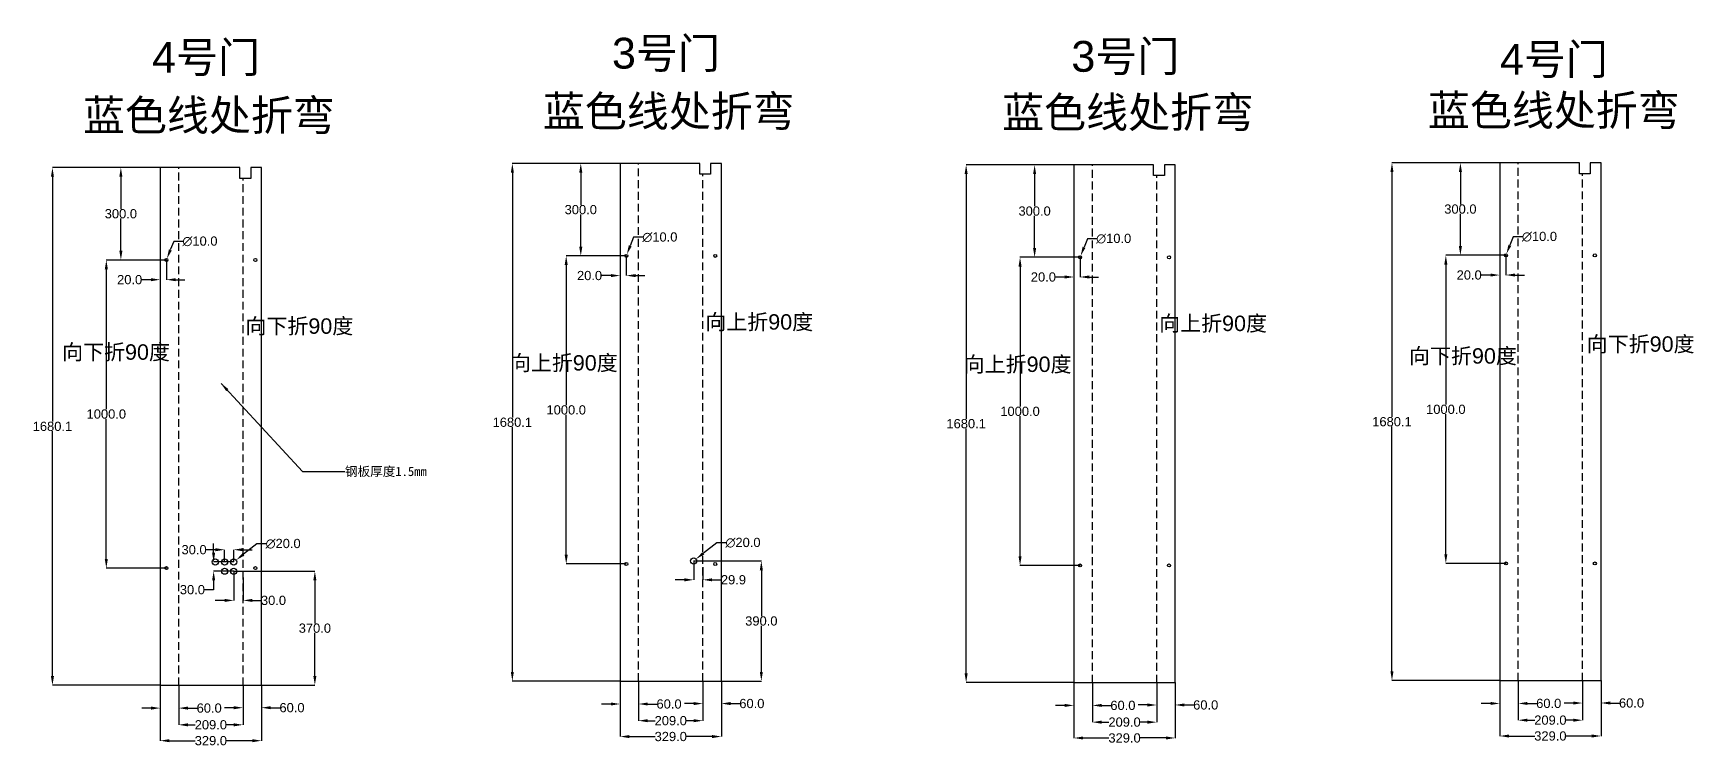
# Model space of a CAD drawing. Header units: millimetres. Extents: x -413 to 4982, y -200 to 2116.
import ezdxf

# ---------------------------------------------------------------- set-up
doc = ezdxf.new("R2010")
doc.units = ezdxf.units.MM
doc.linetypes.add('DASHEDX2', pattern=[38.1, 25.4, -12.7])
doc.styles.add('Annotative', font='arial.ttf')
doc.styles.get("Standard").update_dxf_attribs({"font": 'arial.ttf'})
doc.dimstyles.get("Standard").update_dxf_attribs({"dimtxt": 30, "dimasz": 30, "dimexe": 0.18, "dimexo": 0.0625, "dimgap": 0.09, "dimtad": 0, "dimtih": 1, "dimtoh": 1, "dimdec": 1, "dimzin": 0, "dimdsep": 46, "dimtxsty": 'Standard', "dimcen": 0.09, "dimclrd": 3, "dimclre": 3, "dimclrt": 3, "dimadec": 0, "dimazin": 0, "dimtfac": 1, "dimtdec": 1, "dimtofl": 0, "dimtmove": 0, "dimatfit": 3, "dimfxl": 1, "dimtolj": 1, "dimtzin": 0, "dimarcsym": 0})

# ---------------------------------------------------------------- blocks, each defined once
blk = doc.blocks.new('*D3')
at = {"color": 3, "lineweight": -2, "transparency": 16777216}
for p, q in [((0, -0.1), (0, -180.2)), ((329, -0.1), (329, -180.2)), ((30, -180.1), (113.9, -180.1)), ((299, -180.1), (215.1, -180.1))]:
    blk.add_line(p, q, dxfattribs=at)
at = {"color": 3, "transparency": 16777216}
for points in [[(30, -175.1), (30, -185.1), (0, -180.1)], [(299, -175.1), (299, -185.1), (329, -180.1)]]:
    blk.add_solid(points, dxfattribs=at)
at = {"layer": 'Defpoints', "color": 0, "transparency": 16777216}
for p in [(0, 0), (329, 0), (329, -180.1)]:
    blk.add_point(p, dxfattribs=at)
at = {"color": 3, "transparency": 16777216, "insert": (164.5, -180.1), "char_height": 30, "attachment_point": 5}
blk.add_mtext('\\A1;329.0', dxfattribs=at)
blk = doc.blocks.new('*D4')
at = {"color": 3, "lineweight": -2, "transparency": 16777216}
for p, q in [((-0.1, 1680), (-350.3, 1680)), ((-350.1, 1650), (-350.1, 855.4)), ((-350.1, 29.9), (-350.1, 824.6)), ((-0.1, -0.1), (-350.3, -0.1))]:
    blk.add_line(p, q, dxfattribs=at)
at = {"color": 3, "transparency": 16777216}
for points in [[(-355.1, 1650), (-345.1, 1650), (-350.1, 1680)], [(-355.1, 29.9), (-345.1, 29.9), (-350.1, -0.1)]]:
    blk.add_solid(points, dxfattribs=at)
at = {"layer": 'Defpoints', "color": 0, "transparency": 16777216}
for p in [(-350.1, 1680), (0, 1680), (0, -0.1)]:
    blk.add_point(p, dxfattribs=at)
at = {"color": 3, "transparency": 16777216, "insert": (-350.1, 840), "char_height": 30, "attachment_point": 5}
blk.add_mtext('\\A1;1680.1', dxfattribs=at)
blk = doc.blocks.new('*D5')
at = {"color": 3, "lineweight": -2, "transparency": 16777216}
for p, q in [((0, -0.1), (0, -74.5)), ((60, -0.1), (60, -74.5)), ((-30, -74.3), (-60, -74.3)), ((90, -74.3), (120, -74.3))]:
    blk.add_line(p, q, dxfattribs=at)
at = {"color": 3, "transparency": 16777216}
for points in [[(-30, -69.3), (-30, -79.3), (0, -74.3)], [(90, -69.3), (90, -79.3), (60, -74.3)]]:
    blk.add_solid(points, dxfattribs=at)
at = {"layer": 'Defpoints', "color": 0, "transparency": 16777216}
for p in [(0, -0.1), (60, -0.1), (60, -74.3)]:
    blk.add_point(p, dxfattribs=at)
at = {"color": 3, "transparency": 16777216, "insert": (159.1, -74.3), "char_height": 30, "attachment_point": 5}
blk.add_mtext('\\A1;60.0', dxfattribs=at)
blk = doc.blocks.new('*D6')
at = {"color": 3, "lineweight": -2, "transparency": 16777216}
for p, q in [((60, -0.2), (60, -128.8)), ((269, -0.1), (269, -128.8)), ((90, -128.6), (113.6, -128.6)), ((239, -128.6), (215.4, -128.6))]:
    blk.add_line(p, q, dxfattribs=at)
at = {"color": 3, "transparency": 16777216}
for points in [[(90, -123.6), (90, -133.6), (60, -128.6)], [(239, -123.6), (239, -133.6), (269, -128.6)]]:
    blk.add_solid(points, dxfattribs=at)
at = {"layer": 'Defpoints', "color": 0, "transparency": 16777216}
for p in [(269, 0), (60, -0.1), (269, -128.6)]:
    blk.add_point(p, dxfattribs=at)
at = {"color": 3, "transparency": 16777216, "insert": (164.5, -128.6), "char_height": 30, "attachment_point": 5}
blk.add_mtext('\\A1;209.0', dxfattribs=at)
blk = doc.blocks.new('*D7')
at = {"color": 3, "lineweight": -2, "transparency": 16777216}
for p, q in [((269, -0.1), (269, -73.2)), ((329, -0.1), (329, -73.2)), ((239, -73), (209, -73)), ((359, -73), (389, -73))]:
    blk.add_line(p, q, dxfattribs=at)
at = {"color": 3, "transparency": 16777216}
for points in [[(239, -68), (239, -78), (269, -73)], [(359, -68), (359, -78), (329, -73)]]:
    blk.add_solid(points, dxfattribs=at)
at = {"layer": 'Defpoints', "color": 0, "transparency": 16777216}
for p in [(329, 0), (269, -0.1), (329, -73)]:
    blk.add_point(p, dxfattribs=at)
at = {"color": 3, "transparency": 16777216, "insert": (428.1, -73), "char_height": 30, "attachment_point": 5}
blk.add_mtext('\\A1;60.0', dxfattribs=at)
blk = doc.blocks.new('*D8')
at = {"color": 3, "lineweight": -2, "transparency": 16777216}
for p, q in [((239, 369.9), (239, 275)), ((269, 349.9), (269, 275)), ((209, 275.2), (179, 275.2)), ((299, 275.2), (329, 275.2))]:
    blk.add_line(p, q, dxfattribs=at)
at = {"color": 3, "transparency": 16777216}
for points in [[(209, 280.2), (209, 270.2), (239, 275.2)], [(299, 280.2), (299, 270.2), (269, 275.2)]]:
    blk.add_solid(points, dxfattribs=at)
at = {"layer": 'Defpoints', "color": 0, "transparency": 16777216}
for p in [(239, 370), (269, 350), (269, 275.2)]:
    blk.add_point(p, dxfattribs=at)
at = {"color": 3, "transparency": 16777216, "insert": (368, 275.2), "char_height": 30, "attachment_point": 5}
blk.add_mtext('\\A1;30.0', dxfattribs=at)
blk = doc.blocks.new('*D9')
at = {"color": 3, "lineweight": -2, "transparency": 16777216}
for p, q in [((173.5, 430), (173.5, 460)), ((238.9, 400), (173.3, 400)), ((238.9, 370), (173.3, 370)), ((173.5, 340), (173.5, 310)), ((173.5, 310), (143.5, 310))]:
    blk.add_line(p, q, dxfattribs=at)
at = {"color": 3, "transparency": 16777216}
for points in [[(168.5, 430), (178.5, 430), (173.5, 400)], [(168.5, 340), (178.5, 340), (173.5, 370)]]:
    blk.add_solid(points, dxfattribs=at)
at = {"layer": 'Defpoints', "color": 0, "transparency": 16777216}
for p in [(239, 400), (173.5, 370), (239, 370)]:
    blk.add_point(p, dxfattribs=at)
at = {"color": 3, "transparency": 16777216, "insert": (104.5, 310), "char_height": 30, "attachment_point": 5}
blk.add_mtext('\\A1;30.0', dxfattribs=at)
blk = doc.blocks.new('*D10')
at = {"color": 3, "lineweight": -2, "transparency": 16777216}
for p, q in [((179, 439.7), (149, 439.7)), ((209, 400.1), (209, 439.9)), ((239, 400.1), (239, 439.9)), ((269, 439.7), (299, 439.7))]:
    blk.add_line(p, q, dxfattribs=at)
at = {"color": 3, "transparency": 16777216}
for points in [[(179, 444.7), (179, 434.7), (209, 439.7)], [(269, 444.7), (269, 434.7), (239, 439.7)]]:
    blk.add_solid(points, dxfattribs=at)
at = {"layer": 'Defpoints', "color": 0, "transparency": 16777216}
for p in [(209, 439.7), (209, 400), (239, 400)]:
    blk.add_point(p, dxfattribs=at)
at = {"color": 3, "transparency": 16777216, "insert": (110, 439.7), "char_height": 30, "attachment_point": 5}
blk.add_mtext('\\A1;30.0', dxfattribs=at)
blk = doc.blocks.new('*D11')
at = {"color": 3, "lineweight": -2, "transparency": 16777216}
for p, q in [((-0.1, 1680), (-127.9, 1680)), ((-127.8, 1650), (-127.8, 1545.4)), ((-127.8, 1410), (-127.8, 1514.6)), ((19.9, 1380), (-127.9, 1380))]:
    blk.add_line(p, q, dxfattribs=at)
at = {"color": 3, "transparency": 16777216}
for points in [[(-132.8, 1650), (-122.8, 1650), (-127.8, 1680)], [(-132.8, 1410), (-122.8, 1410), (-127.8, 1380)]]:
    blk.add_solid(points, dxfattribs=at)
at = {"layer": 'Defpoints', "color": 0, "transparency": 16777216}
for p in [(-127.8, 1680), (-0.1, 1680), (20, 1380)]:
    blk.add_point(p, dxfattribs=at)
at = {"color": 3, "transparency": 16777216, "insert": (-127.8, 1530), "char_height": 30, "attachment_point": 5}
blk.add_mtext('\\A1;300.0', dxfattribs=at)
blk = doc.blocks.new('*D12')
at = {"color": 3, "lineweight": -2, "transparency": 16777216}
for p, q in [((0, 1679.9), (0, 1315.9)), ((20, 1379.9), (20, 1315.9)), ((-30, 1316.1), (-60, 1316.1)), ((50, 1316.1), (80, 1316.1))]:
    blk.add_line(p, q, dxfattribs=at)
at = {"color": 3, "transparency": 16777216}
for points in [[(-30, 1321.1), (-30, 1311.1), (0, 1316.1)], [(50, 1321.1), (50, 1311.1), (20, 1316.1)]]:
    blk.add_solid(points, dxfattribs=at)
at = {"layer": 'Defpoints', "color": 0, "transparency": 16777216}
for p in [(0, 1680), (20, 1380), (0, 1316.1)]:
    blk.add_point(p, dxfattribs=at)
at = {"color": 3, "transparency": 16777216, "insert": (-99.3, 1316.1), "char_height": 30, "attachment_point": 5}
blk.add_mtext('\\A1;20.0', dxfattribs=at)
blk = doc.blocks.new('*D13')
at = {"color": 3, "lineweight": -2, "transparency": 16777216}
for p, q in [((19.9, 1380), (-175.3, 1380)), ((-175.1, 1350), (-175.1, 895.4)), ((-175.1, 410), (-175.1, 864.6)), ((19.9, 380), (-175.3, 380))]:
    blk.add_line(p, q, dxfattribs=at)
at = {"color": 3, "transparency": 16777216}
for points in [[(-180.1, 1350), (-170.1, 1350), (-175.1, 1380)], [(-180.1, 410), (-170.1, 410), (-175.1, 380)]]:
    blk.add_solid(points, dxfattribs=at)
at = {"layer": 'Defpoints', "color": 0, "transparency": 16777216}
for p in [(20, 1380), (-175.1, 380), (20, 380)]:
    blk.add_point(p, dxfattribs=at)
at = {"color": 3, "transparency": 16777216, "insert": (-175.1, 880), "char_height": 30, "attachment_point": 5}
blk.add_mtext('\\A1;1000.0', dxfattribs=at)
blk = doc.blocks.new('*D14')
at = {"color": 3, "lineweight": -2, "transparency": 16777216}
for p, q in [((43.8, 1440.5), (32.8, 1412.6)), ((73.8, 1440.5), (43.8, 1440.5)), ((19.9, 1380), (20.1, 1380)), ((20, 1379.9), (20, 1380.1))]:
    blk.add_line(p, q, dxfattribs=at)
at = {"color": 3, "transparency": 16777216}
blk.add_solid([(28.2, 1414.4), (37.5, 1410.7), (21.8, 1384.7)], dxfattribs=at)
at = {"layer": 'Defpoints', "color": 0, "transparency": 16777216}
for p in [(18.2, 1375.3), (21.8, 1384.7)]:
    blk.add_point(p, dxfattribs=at)
at = {"color": 3, "transparency": 16777216, "insert": (129.1, 1440.5), "char_height": 30, "attachment_point": 5}
blk.add_mtext('\\A1;∅10.0', dxfattribs=at)
blk = doc.blocks.new('*D15')
at = {"color": 3, "lineweight": -2, "transparency": 16777216}
for p, q in [((313.9, 459), (270.4, 424.8)), ((343.9, 459), (313.9, 459)), ((238.9, 400), (239.1, 400)), ((239, 399.9), (239, 400.1))]:
    blk.add_line(p, q, dxfattribs=at)
at = {"color": 3, "transparency": 16777216}
blk.add_solid([(267.3, 428.7), (273.5, 420.8), (246.9, 406.2)], dxfattribs=at)
at = {"layer": 'Defpoints', "color": 0, "transparency": 16777216}
for p in [(231.1, 393.8), (246.9, 406.2)]:
    blk.add_point(p, dxfattribs=at)
at = {"color": 3, "transparency": 16777216, "insert": (399.2, 459), "char_height": 30, "attachment_point": 5}
blk.add_mtext('\\A1;∅20.0', dxfattribs=at)
blk = doc.blocks.new('*D17')
at = {"color": 3, "lineweight": -2, "transparency": 16777216}
for p, q in [((1494, 13.3), (1494, -166.9)), ((1823, 13.3), (1823, -166.9)), ((1524, -166.7), (1607.8, -166.7)), ((1793, -166.7), (1709.1, -166.7))]:
    blk.add_line(p, q, dxfattribs=at)
at = {"color": 3, "transparency": 16777216}
for points in [[(1524, -161.7), (1524, -171.7), (1494, -166.7)], [(1793, -161.7), (1793, -171.7), (1823, -166.7)]]:
    blk.add_solid(points, dxfattribs=at)
at = {"layer": 'Defpoints', "color": 0, "transparency": 16777216}
for p in [(1494, 13.4), (1823, 13.4), (1823, -166.7)]:
    blk.add_point(p, dxfattribs=at)
at = {"color": 3, "transparency": 16777216, "insert": (1658.5, -166.7), "char_height": 30, "attachment_point": 5}
blk.add_mtext('\\A1;329.0', dxfattribs=at)
blk = doc.blocks.new('*D18')
at = {"color": 3, "lineweight": -2, "transparency": 16777216}
for p, q in [((1493.9, 1693.4), (1143.7, 1693.4)), ((1143.9, 1663.4), (1143.9, 868.7)), ((1143.9, 43.3), (1143.9, 837.9)), ((1493.9, 13.3), (1143.7, 13.3))]:
    blk.add_line(p, q, dxfattribs=at)
at = {"color": 3, "transparency": 16777216}
for points in [[(1138.9, 1663.4), (1148.9, 1663.4), (1143.9, 1693.4)], [(1138.9, 43.3), (1148.9, 43.3), (1143.9, 13.3)]]:
    blk.add_solid(points, dxfattribs=at)
at = {"layer": 'Defpoints', "color": 0, "transparency": 16777216}
for p in [(1143.9, 1693.4), (1494, 1693.4), (1494, 13.3)]:
    blk.add_point(p, dxfattribs=at)
at = {"color": 3, "transparency": 16777216, "insert": (1143.9, 853.3), "char_height": 30, "attachment_point": 5}
blk.add_mtext('\\A1;1680.1', dxfattribs=at)
blk = doc.blocks.new('*D19')
at = {"color": 3, "lineweight": -2, "transparency": 16777216}
for p, q in [((1494, 13.2), (1494, -61.2)), ((1554, 13.3), (1554, -61.2)), ((1464, -61), (1434, -61)), ((1584, -61), (1614, -61))]:
    blk.add_line(p, q, dxfattribs=at)
at = {"color": 3, "transparency": 16777216}
for points in [[(1464, -56), (1464, -66), (1494, -61)], [(1584, -56), (1584, -66), (1554, -61)]]:
    blk.add_solid(points, dxfattribs=at)
at = {"layer": 'Defpoints', "color": 0, "transparency": 16777216}
for p in [(1494, 13.3), (1554, 13.4), (1554, -61)]:
    blk.add_point(p, dxfattribs=at)
at = {"color": 3, "transparency": 16777216, "insert": (1653, -61), "char_height": 30, "attachment_point": 5}
blk.add_mtext('\\A1;60.0', dxfattribs=at)
blk = doc.blocks.new('*D20')
at = {"color": 3, "lineweight": -2, "transparency": 16777216}
for p, q in [((1554, 13.2), (1554, -115.4)), ((1763, 13.3), (1763, -115.4)), ((1584, -115.2), (1607.5, -115.2)), ((1733, -115.2), (1709.4, -115.2))]:
    blk.add_line(p, q, dxfattribs=at)
at = {"color": 3, "transparency": 16777216}
for points in [[(1584, -110.2), (1584, -120.2), (1554, -115.2)], [(1733, -110.2), (1733, -120.2), (1763, -115.2)]]:
    blk.add_solid(points, dxfattribs=at)
at = {"layer": 'Defpoints', "color": 0, "transparency": 16777216}
for p in [(1554, 13.2), (1763, 13.4), (1763, -115.2)]:
    blk.add_point(p, dxfattribs=at)
at = {"color": 3, "transparency": 16777216, "insert": (1658.5, -115.2), "char_height": 30, "attachment_point": 5}
blk.add_mtext('\\A1;209.0', dxfattribs=at)
blk = doc.blocks.new('*D16')
at = {"color": 3, "lineweight": -2, "transparency": 16777216}
for p, q in [((1763, 13.2), (1763, -59.8)), ((1823, 13.2), (1823, -59.8)), ((1733, -59.6), (1703, -59.6)), ((1853, -59.6), (1883, -59.6))]:
    blk.add_line(p, q, dxfattribs=at)
at = {"color": 3, "transparency": 16777216}
for points in [[(1733, -54.6), (1733, -64.6), (1763, -59.6)], [(1853, -54.6), (1853, -64.6), (1823, -59.6)]]:
    blk.add_solid(points, dxfattribs=at)
at = {"layer": 'Defpoints', "color": 0, "transparency": 16777216}
for p in [(1763, 13.3), (1823, 13.3), (1823, -59.6)]:
    blk.add_point(p, dxfattribs=at)
at = {"color": 3, "transparency": 16777216, "insert": (1922, -59.6), "char_height": 30, "attachment_point": 5}
blk.add_mtext('\\A1;60.0', dxfattribs=at)
blk = doc.blocks.new('*D21')
at = {"color": 3, "lineweight": -2, "transparency": 16777216}
for p, q in [((1493.8, 1693.4), (1366, 1693.4)), ((1366.2, 1663.4), (1366.2, 1558.8)), ((1366.2, 1423.4), (1366.2, 1527.9)), ((1513.9, 1393.4), (1366, 1393.4))]:
    blk.add_line(p, q, dxfattribs=at)
at = {"color": 3, "transparency": 16777216}
for points in [[(1361.2, 1663.4), (1371.2, 1663.4), (1366.2, 1693.4)], [(1361.2, 1423.4), (1371.2, 1423.4), (1366.2, 1393.4)]]:
    blk.add_solid(points, dxfattribs=at)
at = {"layer": 'Defpoints', "color": 0, "transparency": 16777216}
for p in [(1366.2, 1693.4), (1493.9, 1693.4), (1514, 1393.4)]:
    blk.add_point(p, dxfattribs=at)
at = {"color": 3, "transparency": 16777216, "insert": (1366.2, 1543.4), "char_height": 30, "attachment_point": 5}
blk.add_mtext('\\A1;300.0', dxfattribs=at)
blk = doc.blocks.new('*D22')
at = {"color": 3, "lineweight": -2, "transparency": 16777216}
for p, q in [((1494, 1693.3), (1494, 1329.2)), ((1514, 1393.3), (1514, 1329.2)), ((1464, 1329.4), (1434, 1329.4)), ((1544, 1329.4), (1574, 1329.4))]:
    blk.add_line(p, q, dxfattribs=at)
at = {"color": 3, "transparency": 16777216}
for points in [[(1464, 1334.4), (1464, 1324.4), (1494, 1329.4)], [(1544, 1334.4), (1544, 1324.4), (1514, 1329.4)]]:
    blk.add_solid(points, dxfattribs=at)
at = {"layer": 'Defpoints', "color": 0, "transparency": 16777216}
for p in [(1494, 1693.4), (1514, 1393.4), (1494, 1329.4)]:
    blk.add_point(p, dxfattribs=at)
at = {"color": 3, "transparency": 16777216, "insert": (1394.7, 1329.4), "char_height": 30, "attachment_point": 5}
blk.add_mtext('\\A1;20.0', dxfattribs=at)
blk = doc.blocks.new('*D23')
at = {"color": 3, "lineweight": -2, "transparency": 16777216}
for p, q in [((1513.9, 1393.4), (1318.7, 1393.4)), ((1318.9, 1363.4), (1318.9, 908.8)), ((1318.9, 423.4), (1318.9, 878)), ((1513.9, 393.4), (1318.7, 393.4))]:
    blk.add_line(p, q, dxfattribs=at)
at = {"color": 3, "transparency": 16777216}
for points in [[(1313.9, 1363.4), (1323.9, 1363.4), (1318.9, 1393.4)], [(1313.9, 423.4), (1323.9, 423.4), (1318.9, 393.4)]]:
    blk.add_solid(points, dxfattribs=at)
at = {"layer": 'Defpoints', "color": 0, "transparency": 16777216}
for p in [(1514, 1393.4), (1318.9, 393.4), (1514, 393.4)]:
    blk.add_point(p, dxfattribs=at)
at = {"color": 3, "transparency": 16777216, "insert": (1318.9, 893.4), "char_height": 30, "attachment_point": 5}
blk.add_mtext('\\A1;1000.0', dxfattribs=at)
blk = doc.blocks.new('*D24')
at = {"color": 3, "lineweight": -2, "transparency": 16777216}
for p, q in [((1537.8, 1453.8), (1526.8, 1425.9)), ((1567.8, 1453.8), (1537.8, 1453.8)), ((1513.9, 1393.4), (1514.1, 1393.4)), ((1514, 1393.3), (1514, 1393.5))]:
    blk.add_line(p, q, dxfattribs=at)
at = {"color": 3, "transparency": 16777216}
blk.add_solid([(1522.1, 1427.8), (1531.4, 1424.1), (1515.8, 1398)], dxfattribs=at)
at = {"layer": 'Defpoints', "color": 0, "transparency": 16777216}
for p in [(1512.1, 1388.7), (1515.8, 1398)]:
    blk.add_point(p, dxfattribs=at)
at = {"color": 3, "transparency": 16777216, "insert": (1623.1, 1453.8), "char_height": 30, "attachment_point": 5}
blk.add_mtext('\\A1;∅10.0', dxfattribs=at)
blk = doc.blocks.new('*D25')
at = {"color": 3, "lineweight": -2, "transparency": 16777216}
for p, q in [((1807.8, 462.4), (1764.4, 428.1)), ((1837.8, 462.4), (1807.8, 462.4)), ((1732.9, 403.4), (1733.1, 403.4)), ((1733, 403.3), (1733, 403.5))]:
    blk.add_line(p, q, dxfattribs=at)
at = {"color": 3, "transparency": 16777216}
blk.add_solid([(1761.3, 432.1), (1767.5, 424.2), (1740.8, 409.6)], dxfattribs=at)
at = {"layer": 'Defpoints', "color": 0, "transparency": 16777216}
for p in [(1725.1, 397.2), (1740.8, 409.6)]:
    blk.add_point(p, dxfattribs=at)
at = {"color": 3, "transparency": 16777216, "insert": (1893.2, 462.4), "char_height": 30, "attachment_point": 5}
blk.add_mtext('\\A1;∅20.0', dxfattribs=at)
blk = doc.blocks.new('*D26')
at = {"color": 3, "lineweight": -2, "transparency": 16777216}
for p, q in [((1733, 403.2), (1733, 341.8)), ((1762.9, 383.2), (1762.9, 341.8)), ((1703, 342), (1673, 342)), ((1792.9, 342), (1822.9, 342))]:
    blk.add_line(p, q, dxfattribs=at)
at = {"color": 3, "transparency": 16777216}
for points in [[(1703, 347), (1703, 337), (1733, 342)], [(1792.9, 347), (1792.9, 337), (1762.9, 342)]]:
    blk.add_solid(points, dxfattribs=at)
at = {"layer": 'Defpoints', "color": 0, "transparency": 16777216}
for p in [(1733, 403.3), (1762.9, 383.2), (1762.9, 342)]:
    blk.add_point(p, dxfattribs=at)
at = {"color": 3, "transparency": 16777216, "insert": (1862.2, 342), "char_height": 30, "attachment_point": 5}
blk.add_mtext('\\A1;29.9', dxfattribs=at)
blk = doc.blocks.new('*D28')
at = {"color": 3, "lineweight": -2, "transparency": 16777216}
for p, q in [((2968.2, 8.7), (2968.2, -171.5)), ((3297.2, 8.7), (3297.2, -171.5)), ((2998.2, -171.3), (3082.1, -171.3)), ((3267.2, -171.3), (3183.4, -171.3))]:
    blk.add_line(p, q, dxfattribs=at)
at = {"color": 3, "transparency": 16777216}
for points in [[(2998.2, -166.3), (2998.2, -176.3), (2968.2, -171.3)], [(3267.2, -166.3), (3267.2, -176.3), (3297.2, -171.3)]]:
    blk.add_solid(points, dxfattribs=at)
at = {"layer": 'Defpoints', "color": 0, "transparency": 16777216}
for p in [(2968.2, 8.7), (3297.2, 8.7), (3297.2, -171.3)]:
    blk.add_point(p, dxfattribs=at)
at = {"color": 3, "transparency": 16777216, "insert": (3132.7, -171.3), "char_height": 30, "attachment_point": 5}
blk.add_mtext('\\A1;329.0', dxfattribs=at)
blk = doc.blocks.new('*D29')
at = {"color": 3, "lineweight": -2, "transparency": 16777216}
for p, q in [((2968.2, 1688.7), (2618, 1688.7)), ((2618.1, 1658.7), (2618.1, 864.1)), ((2618.1, 38.7), (2618.1, 833.3)), ((2968.2, 8.7), (2618, 8.7))]:
    blk.add_line(p, q, dxfattribs=at)
at = {"color": 3, "transparency": 16777216}
for points in [[(2613.1, 1658.7), (2623.1, 1658.7), (2618.1, 1688.7)], [(2613.1, 38.7), (2623.1, 38.7), (2618.1, 8.7)]]:
    blk.add_solid(points, dxfattribs=at)
at = {"layer": 'Defpoints', "color": 0, "transparency": 16777216}
for p in [(2618.1, 1688.7), (2968.2, 1688.7), (2968.2, 8.7)]:
    blk.add_point(p, dxfattribs=at)
at = {"color": 3, "transparency": 16777216, "insert": (2618.1, 848.7), "char_height": 30, "attachment_point": 5}
blk.add_mtext('\\A1;1680.1', dxfattribs=at)
blk = doc.blocks.new('*D30')
at = {"color": 3, "lineweight": -2, "transparency": 16777216}
for p, q in [((2968.2, 8.6), (2968.2, -65.8)), ((3028.2, 8.7), (3028.2, -65.8)), ((2938.2, -65.6), (2908.2, -65.6)), ((3058.2, -65.6), (3088.2, -65.6))]:
    blk.add_line(p, q, dxfattribs=at)
at = {"color": 3, "transparency": 16777216}
for points in [[(2938.2, -60.6), (2938.2, -70.6), (2968.2, -65.6)], [(3058.2, -60.6), (3058.2, -70.6), (3028.2, -65.6)]]:
    blk.add_solid(points, dxfattribs=at)
at = {"layer": 'Defpoints', "color": 0, "transparency": 16777216}
for p in [(2968.2, 8.7), (3028.2, 8.7), (3028.2, -65.6)]:
    blk.add_point(p, dxfattribs=at)
at = {"color": 3, "transparency": 16777216, "insert": (3127.3, -65.6), "char_height": 30, "attachment_point": 5}
blk.add_mtext('\\A1;60.0', dxfattribs=at)
blk = doc.blocks.new('*D31')
at = {"color": 3, "lineweight": -2, "transparency": 16777216}
for p, q in [((3028.2, 8.5), (3028.2, -120.1)), ((3237.2, 8.7), (3237.2, -120.1)), ((3058.2, -119.9), (3081.8, -119.9)), ((3207.2, -119.9), (3183.7, -119.9))]:
    blk.add_line(p, q, dxfattribs=at)
at = {"color": 3, "transparency": 16777216}
for points in [[(3058.2, -114.9), (3058.2, -124.9), (3028.2, -119.9)], [(3207.2, -114.9), (3207.2, -124.9), (3237.2, -119.9)]]:
    blk.add_solid(points, dxfattribs=at)
at = {"layer": 'Defpoints', "color": 0, "transparency": 16777216}
for p in [(3028.2, 8.6), (3237.2, 8.7), (3237.2, -119.9)]:
    blk.add_point(p, dxfattribs=at)
at = {"color": 3, "transparency": 16777216, "insert": (3132.7, -119.9), "char_height": 30, "attachment_point": 5}
blk.add_mtext('\\A1;209.0', dxfattribs=at)
blk = doc.blocks.new('*D27')
at = {"color": 3, "lineweight": -2, "transparency": 16777216}
for p, q in [((3237.2, 8.6), (3237.2, -64.4)), ((3297.2, 8.6), (3297.2, -64.4)), ((3207.2, -64.2), (3177.2, -64.2)), ((3327.2, -64.2), (3357.2, -64.2))]:
    blk.add_line(p, q, dxfattribs=at)
at = {"color": 3, "transparency": 16777216}
for points in [[(3207.2, -59.2), (3207.2, -69.2), (3237.2, -64.2)], [(3327.2, -59.2), (3327.2, -69.2), (3297.2, -64.2)]]:
    blk.add_solid(points, dxfattribs=at)
at = {"layer": 'Defpoints', "color": 0, "transparency": 16777216}
for p in [(3237.2, 8.7), (3297.2, 8.7), (3297.2, -64.2)]:
    blk.add_point(p, dxfattribs=at)
at = {"color": 3, "transparency": 16777216, "insert": (3396.3, -64.2), "char_height": 30, "attachment_point": 5}
blk.add_mtext('\\A1;60.0', dxfattribs=at)
blk = doc.blocks.new('*D32')
at = {"color": 3, "lineweight": -2, "transparency": 16777216}
for p, q in [((2968.1, 1688.7), (2840.3, 1688.7)), ((2840.5, 1658.7), (2840.5, 1554.2)), ((2840.5, 1418.7), (2840.5, 1523.3)), ((2988.2, 1388.7), (2840.3, 1388.7))]:
    blk.add_line(p, q, dxfattribs=at)
at = {"color": 3, "transparency": 16777216}
for points in [[(2835.5, 1658.7), (2845.5, 1658.7), (2840.5, 1688.7)], [(2835.5, 1418.7), (2845.5, 1418.7), (2840.5, 1388.7)]]:
    blk.add_solid(points, dxfattribs=at)
at = {"layer": 'Defpoints', "color": 0, "transparency": 16777216}
for p in [(2840.5, 1688.7), (2968.2, 1688.7), (2988.2, 1388.7)]:
    blk.add_point(p, dxfattribs=at)
at = {"color": 3, "transparency": 16777216, "insert": (2840.5, 1538.7), "char_height": 30, "attachment_point": 5}
blk.add_mtext('\\A1;300.0', dxfattribs=at)
blk = doc.blocks.new('*D33')
at = {"color": 3, "lineweight": -2, "transparency": 16777216}
for p, q in [((2968.2, 1688.7), (2968.2, 1324.6)), ((2988.2, 1388.7), (2988.2, 1324.6)), ((2938.2, 1324.8), (2908.2, 1324.8)), ((3018.2, 1324.8), (3048.2, 1324.8))]:
    blk.add_line(p, q, dxfattribs=at)
at = {"color": 3, "transparency": 16777216}
for points in [[(2938.2, 1329.8), (2938.2, 1319.8), (2968.2, 1324.8)], [(3018.2, 1329.8), (3018.2, 1319.8), (2988.2, 1324.8)]]:
    blk.add_solid(points, dxfattribs=at)
at = {"layer": 'Defpoints', "color": 0, "transparency": 16777216}
for p in [(2968.2, 1688.7), (2988.2, 1388.7), (2968.2, 1324.8)]:
    blk.add_point(p, dxfattribs=at)
at = {"color": 3, "transparency": 16777216, "insert": (2869, 1324.8), "char_height": 30, "attachment_point": 5}
blk.add_mtext('\\A1;20.0', dxfattribs=at)
blk = doc.blocks.new('*D34')
at = {"color": 3, "lineweight": -2, "transparency": 16777216}
for p, q in [((2988.2, 1388.7), (2793, 1388.7)), ((2793.2, 1358.7), (2793.2, 904.1)), ((2793.2, 418.7), (2793.2, 873.3)), ((2988.2, 388.7), (2793, 388.7))]:
    blk.add_line(p, q, dxfattribs=at)
at = {"color": 3, "transparency": 16777216}
for points in [[(2788.2, 1358.7), (2798.2, 1358.7), (2793.2, 1388.7)], [(2788.2, 418.7), (2798.2, 418.7), (2793.2, 388.7)]]:
    blk.add_solid(points, dxfattribs=at)
at = {"layer": 'Defpoints', "color": 0, "transparency": 16777216}
for p in [(2988.2, 1388.7), (2793.2, 388.7), (2988.2, 388.7)]:
    blk.add_point(p, dxfattribs=at)
at = {"color": 3, "transparency": 16777216, "insert": (2793.2, 888.7), "char_height": 30, "attachment_point": 5}
blk.add_mtext('\\A1;1000.0', dxfattribs=at)
blk = doc.blocks.new('*D35')
at = {"color": 3, "lineweight": -2, "transparency": 16777216}
for p, q in [((3012.1, 1449.2), (3001.1, 1421.3)), ((3042.1, 1449.2), (3012.1, 1449.2)), ((2988.2, 1388.6), (2988.2, 1388.8)), ((2988.2, 1388.7), (2988.3, 1388.7))]:
    blk.add_line(p, q, dxfattribs=at)
at = {"color": 3, "transparency": 16777216}
blk.add_solid([(2996.4, 1423.1), (3005.7, 1419.5), (2990.1, 1393.4)], dxfattribs=at)
at = {"layer": 'Defpoints', "color": 0, "transparency": 16777216}
for p in [(2986.4, 1384.1), (2990.1, 1393.4)]:
    blk.add_point(p, dxfattribs=at)
at = {"color": 3, "transparency": 16777216, "insert": (3097.4, 1449.2), "char_height": 30, "attachment_point": 5}
blk.add_mtext('\\A1;∅10.0', dxfattribs=at)
blk = doc.blocks.new('*D38')
at = {"color": 3, "lineweight": -2, "transparency": 16777216}
for p, q in [((4351.5, 15.1), (4351.5, -165.1)), ((4680.5, 15.1), (4680.5, -165.1)), ((4381.5, -164.9), (4465.3, -164.9)), ((4650.5, -164.9), (4566.6, -164.9))]:
    blk.add_line(p, q, dxfattribs=at)
at = {"color": 3, "transparency": 16777216}
for points in [[(4381.5, -159.9), (4381.5, -169.9), (4351.5, -164.9)], [(4650.5, -159.9), (4650.5, -169.9), (4680.5, -164.9)]]:
    blk.add_solid(points, dxfattribs=at)
at = {"layer": 'Defpoints', "color": 0, "transparency": 16777216}
for p in [(4351.5, 15.2), (4680.5, 15.2), (4680.5, -164.9)]:
    blk.add_point(p, dxfattribs=at)
at = {"color": 3, "transparency": 16777216, "insert": (4516, -164.9), "char_height": 30, "attachment_point": 5}
blk.add_mtext('\\A1;329.0', dxfattribs=at)
blk = doc.blocks.new('*D39')
at = {"color": 3, "lineweight": -2, "transparency": 16777216}
for p, q in [((4351.4, 1695.2), (4001.2, 1695.2)), ((4001.4, 1665.2), (4001.4, 870.5)), ((4001.4, 45.1), (4001.4, 839.7)), ((4351.4, 15.1), (4001.2, 15.1))]:
    blk.add_line(p, q, dxfattribs=at)
at = {"color": 3, "transparency": 16777216}
for points in [[(3996.4, 1665.2), (4006.4, 1665.2), (4001.4, 1695.2)], [(3996.4, 45.1), (4006.4, 45.1), (4001.4, 15.1)]]:
    blk.add_solid(points, dxfattribs=at)
at = {"layer": 'Defpoints', "color": 0, "transparency": 16777216}
for p in [(4001.4, 1695.2), (4351.5, 1695.2), (4351.5, 15.1)]:
    blk.add_point(p, dxfattribs=at)
at = {"color": 3, "transparency": 16777216, "insert": (4001.4, 855.1), "char_height": 30, "attachment_point": 5}
blk.add_mtext('\\A1;1680.1', dxfattribs=at)
blk = doc.blocks.new('*D40')
at = {"color": 3, "lineweight": -2, "transparency": 16777216}
for p, q in [((4351.5, 15), (4351.5, -59.4)), ((4411.5, 15.1), (4411.5, -59.4)), ((4321.5, -59.2), (4291.5, -59.2)), ((4441.5, -59.2), (4471.5, -59.2))]:
    blk.add_line(p, q, dxfattribs=at)
at = {"color": 3, "transparency": 16777216}
for points in [[(4321.5, -54.2), (4321.5, -64.2), (4351.5, -59.2)], [(4441.5, -54.2), (4441.5, -64.2), (4411.5, -59.2)]]:
    blk.add_solid(points, dxfattribs=at)
at = {"layer": 'Defpoints', "color": 0, "transparency": 16777216}
for p in [(4351.5, 15.1), (4411.5, 15.2), (4411.5, -59.2)]:
    blk.add_point(p, dxfattribs=at)
at = {"color": 3, "transparency": 16777216, "insert": (4510.6, -59.2), "char_height": 30, "attachment_point": 5}
blk.add_mtext('\\A1;60.0', dxfattribs=at)
blk = doc.blocks.new('*D41')
at = {"color": 3, "lineweight": -2, "transparency": 16777216}
for p, q in [((4411.5, 15), (4411.5, -113.6)), ((4620.5, 15.1), (4620.5, -113.6)), ((4441.5, -113.5), (4465.1, -113.5)), ((4590.5, -113.5), (4566.9, -113.5))]:
    blk.add_line(p, q, dxfattribs=at)
at = {"color": 3, "transparency": 16777216}
for points in [[(4441.5, -108.5), (4441.5, -118.5), (4411.5, -113.5)], [(4590.5, -108.5), (4590.5, -118.5), (4620.5, -113.5)]]:
    blk.add_solid(points, dxfattribs=at)
at = {"layer": 'Defpoints', "color": 0, "transparency": 16777216}
for p in [(4411.5, 15), (4620.5, 15.2), (4620.5, -113.5)]:
    blk.add_point(p, dxfattribs=at)
at = {"color": 3, "transparency": 16777216, "insert": (4516, -113.5), "char_height": 30, "attachment_point": 5}
blk.add_mtext('\\A1;209.0', dxfattribs=at)
blk = doc.blocks.new('*D37')
at = {"color": 3, "lineweight": -2, "transparency": 16777216}
for p, q in [((4620.5, 15), (4620.5, -58)), ((4680.5, 15.1), (4680.5, -58)), ((4590.5, -57.8), (4560.5, -57.8)), ((4710.5, -57.8), (4740.5, -57.8))]:
    blk.add_line(p, q, dxfattribs=at)
at = {"color": 3, "transparency": 16777216}
for points in [[(4590.5, -52.8), (4590.5, -62.8), (4620.5, -57.8)], [(4710.5, -52.8), (4710.5, -62.8), (4680.5, -57.8)]]:
    blk.add_solid(points, dxfattribs=at)
at = {"layer": 'Defpoints', "color": 0, "transparency": 16777216}
for p in [(4620.5, 15.1), (4680.5, 15.2), (4680.5, -57.8)]:
    blk.add_point(p, dxfattribs=at)
at = {"color": 3, "transparency": 16777216, "insert": (4779.6, -57.8), "char_height": 30, "attachment_point": 5}
blk.add_mtext('\\A1;60.0', dxfattribs=at)
blk = doc.blocks.new('*D42')
at = {"color": 3, "lineweight": -2, "transparency": 16777216}
for p, q in [((4351.4, 1695.2), (4223.5, 1695.2)), ((4223.7, 1665.2), (4223.7, 1560.6)), ((4223.7, 1425.2), (4223.7, 1529.7)), ((4371.4, 1395.2), (4223.5, 1395.2))]:
    blk.add_line(p, q, dxfattribs=at)
at = {"color": 3, "transparency": 16777216}
for points in [[(4218.7, 1665.2), (4228.7, 1665.2), (4223.7, 1695.2)], [(4218.7, 1425.2), (4228.7, 1425.2), (4223.7, 1395.2)]]:
    blk.add_solid(points, dxfattribs=at)
at = {"layer": 'Defpoints', "color": 0, "transparency": 16777216}
for p in [(4223.7, 1695.2), (4351.4, 1695.2), (4371.5, 1395.2)]:
    blk.add_point(p, dxfattribs=at)
at = {"color": 3, "transparency": 16777216, "insert": (4223.7, 1545.2), "char_height": 30, "attachment_point": 5}
blk.add_mtext('\\A1;300.0', dxfattribs=at)
blk = doc.blocks.new('*D43')
at = {"color": 3, "lineweight": -2, "transparency": 16777216}
for p, q in [((4351.5, 1695.1), (4351.5, 1331)), ((4371.5, 1395.1), (4371.5, 1331)), ((4321.5, 1331.2), (4291.5, 1331.2)), ((4401.5, 1331.2), (4431.5, 1331.2))]:
    blk.add_line(p, q, dxfattribs=at)
at = {"color": 3, "transparency": 16777216}
for points in [[(4321.5, 1336.2), (4321.5, 1326.2), (4351.5, 1331.2)], [(4401.5, 1336.2), (4401.5, 1326.2), (4371.5, 1331.2)]]:
    blk.add_solid(points, dxfattribs=at)
at = {"layer": 'Defpoints', "color": 0, "transparency": 16777216}
for p in [(4351.5, 1695.2), (4371.5, 1395.2), (4351.5, 1331.2)]:
    blk.add_point(p, dxfattribs=at)
at = {"color": 3, "transparency": 16777216, "insert": (4252.2, 1331.2), "char_height": 30, "attachment_point": 5}
blk.add_mtext('\\A1;20.0', dxfattribs=at)
blk = doc.blocks.new('*D44')
at = {"color": 3, "lineweight": -2, "transparency": 16777216}
for p, q in [((4371.4, 1395.2), (4176.2, 1395.2)), ((4176.4, 1365.2), (4176.4, 910.6)), ((4176.4, 425.2), (4176.4, 879.8)), ((4371.4, 395.2), (4176.2, 395.2))]:
    blk.add_line(p, q, dxfattribs=at)
at = {"color": 3, "transparency": 16777216}
for points in [[(4171.4, 1365.2), (4181.4, 1365.2), (4176.4, 1395.2)], [(4171.4, 425.2), (4181.4, 425.2), (4176.4, 395.2)]]:
    blk.add_solid(points, dxfattribs=at)
at = {"layer": 'Defpoints', "color": 0, "transparency": 16777216}
for p in [(4371.5, 1395.2), (4176.4, 395.2), (4371.5, 395.2)]:
    blk.add_point(p, dxfattribs=at)
at = {"color": 3, "transparency": 16777216, "insert": (4176.4, 895.2), "char_height": 30, "attachment_point": 5}
blk.add_mtext('\\A1;1000.0', dxfattribs=at)
blk = doc.blocks.new('*D45')
at = {"color": 3, "lineweight": -2, "transparency": 16777216}
for p, q in [((4395.3, 1455.6), (4384.3, 1427.7)), ((4425.3, 1455.6), (4395.3, 1455.6)), ((4371.4, 1395.2), (4371.6, 1395.2)), ((4371.5, 1395.1), (4371.5, 1395.2))]:
    blk.add_line(p, q, dxfattribs=at)
at = {"color": 3, "transparency": 16777216}
blk.add_solid([(4379.7, 1429.6), (4389, 1425.9), (4373.3, 1399.8)], dxfattribs=at)
at = {"layer": 'Defpoints', "color": 0, "transparency": 16777216}
for p in [(4369.6, 1390.5), (4373.3, 1399.8)]:
    blk.add_point(p, dxfattribs=at)
at = {"color": 3, "transparency": 16777216, "insert": (4480.6, 1455.6), "char_height": 30, "attachment_point": 5}
blk.add_mtext('\\A1;∅10.0', dxfattribs=at)
blk = doc.blocks.new('*D46')
at = {"color": 3, "lineweight": -2, "transparency": 16777216}
for p, q in [((239.1, 370), (502.6, 370)), ((502.4, 340), (502.4, 200.4)), ((502.4, 30), (502.4, 169.6)), ((329.1, 0), (502.6, 0))]:
    blk.add_line(p, q, dxfattribs=at)
at = {"color": 3, "transparency": 16777216}
for points in [[(497.4, 340), (507.4, 340), (502.4, 370)], [(497.4, 30), (507.4, 30), (502.4, 0)]]:
    blk.add_solid(points, dxfattribs=at)
at = {"layer": 'Defpoints', "color": 0, "transparency": 16777216}
for p in [(239, 370), (502.4, 370), (329, 0)]:
    blk.add_point(p, dxfattribs=at)
at = {"color": 3, "transparency": 16777216, "insert": (502.4, 185), "char_height": 30, "attachment_point": 5}
blk.add_mtext('\\A1;370.0', dxfattribs=at)
blk = doc.blocks.new('*D47')
at = {"color": 3, "lineweight": -2, "transparency": 16777216}
for p, q in [((1733, 403.3), (1952.9, 403.3)), ((1952.8, 373.3), (1952.8, 223.7)), ((1952.8, 43.4), (1952.8, 192.9)), ((1823, 13.4), (1952.9, 13.4))]:
    blk.add_line(p, q, dxfattribs=at)
at = {"color": 3, "transparency": 16777216}
for points in [[(1947.8, 373.3), (1957.8, 373.3), (1952.8, 403.3)], [(1947.8, 43.4), (1957.8, 43.4), (1952.8, 13.4)]]:
    blk.add_solid(points, dxfattribs=at)
at = {"layer": 'Defpoints', "color": 0, "transparency": 16777216}
for p in [(1733, 403.3), (1952.8, 403.3), (1823, 13.4)]:
    blk.add_point(p, dxfattribs=at)
at = {"color": 3, "transparency": 16777216, "insert": (1952.8, 208.3), "char_height": 30, "attachment_point": 5}
blk.add_mtext('\\A1;390.0', dxfattribs=at)

msp = doc.modelspace()

# ---------------------------------------------------------------- linework, layer by layer
at = {"color": 0}
for p, q in [((60, 1680), (0, 1680)), ((0, 1680), (0, 0)), ((259, 1680), (60, 1680)), ((259, 1645), (259, 1680)), ((329, 1680), (294, 1680)), ((294, 1680), (294, 1645)), ((329, 0), (329, 1680)), ((1553.96, 1693.36), (1493.96, 1693.36)), ((1493.96, 1693.36), (1493.96, 13.36)), ((1752.96, 1693.36), (1553.96, 1693.36)), ((1752.96, 1658.36), (1752.96, 1693.36)), ((1822.96, 1693.36), (1787.96, 1693.36)), ((1787.96, 1693.36), (1787.96, 1658.36)), ((1822.96, 13.36), (1822.96, 1693.36)), ((3028.25, 1688.74), (2968.25, 1688.74)), ((2968.25, 1688.74), (2968.25, 8.74)), ((3227.25, 1688.74), (3028.25, 1688.74)), ((3227.25, 1653.74), (3227.25, 1688.74)), ((3297.25, 1688.74), (3262.25, 1688.74)), ((3262.25, 1688.74), (3262.25, 1653.74)), ((3297.25, 8.74), (3297.25, 1688.74)), ((4411.48, 1695.16), (4351.48, 1695.16)), ((4351.48, 1695.16), (4351.48, 15.16)), ((4610.48, 1695.16), (4411.48, 1695.16)), ((4610.48, 1660.16), (4610.48, 1695.16)), ((4680.48, 1695.16), (4645.48, 1695.16)), ((4645.48, 1695.16), (4645.48, 1660.16)), ((4680.48, 15.16), (4680.48, 1695.16)), ((294, 1645), (259, 1645)), ((1787.96, 1658.36), (1752.96, 1658.36)), ((3262.25, 1653.74), (3227.25, 1653.74)), ((4645.48, 1660.16), (4610.48, 1660.16)), ((0, 0), (60, 0)), ((60, 0), (269, 0)), ((269, 0), (329, 0)), ((1493.96, 13.36), (1553.96, 13.36)), ((1553.96, 13.36), (1762.96, 13.36)), ((1762.96, 13.36), (1822.96, 13.36)), ((2968.25, 8.74), (3028.25, 8.74)), ((3028.25, 8.74), (3237.25, 8.74)), ((3237.25, 8.74), (3297.25, 8.74)), ((4351.48, 15.16), (4411.48, 15.16)), ((4411.48, 15.16), (4620.48, 15.16)), ((4620.48, 15.16), (4680.48, 15.16))]:
    msp.add_line(p, q, dxfattribs=at)
at = {"color": 4, "linetype": 'DASHEDX2'}
for p, q in [((60, 0), (60, 1680)), ((1553.96, 13.36), (1553.96, 1693.36)), ((3028.25, 8.74), (3028.25, 1688.74)), ((4411.48, 15.16), (4411.48, 1695.16)), ((269, 0), (269, 1645)), ((1762.96, 13.36), (1762.96, 1658.36)), ((3237.25, 8.74), (3237.25, 1653.74)), ((4620.48, 15.16), (4620.48, 1660.16))]:
    msp.add_line(p, q, dxfattribs=at)
at = {"color": 0}
for centre, radius in [((20, 1380), 5), ((309, 1380), 5), ((1513.96, 1393.36), 5), ((1802.96, 1393.36), 5), ((2988.25, 1388.74), 5), ((3277.25, 1388.74), 5), ((4371.48, 1395.16), 5), ((4660.48, 1395.16), 5), ((20, 380), 5), ((179, 400), 10), ((209, 400), 10), ((209, 400), 10), ((209, 370), 10), ((239, 400), 10), ((239, 370), 10), ((309, 380), 5), ((1513.96, 393.36), 5), ((1732.96, 403.36), 10), ((1802.96, 393.36), 5), ((2988.25, 388.74), 5), ((3277.25, 388.74), 5), ((4371.48, 395.16), 5), ((4660.48, 395.16), 5)]:
    msp.add_circle(centre, radius, dxfattribs=at)

# ---------------------------------------------------------------- texts
at = {"color": 6}
for s, p in [('3号门', (1467.56, 2001.25)), ('3号门', (2959.94, 1990.97)), ('4号门', (-26.4, 1987.89)), ('4号门', (4352.22, 1981.5))]:
    msp.add_text(s, height=100, dxfattribs=at).set_placement(p)
at = {"color": 4}
for s, height, p in [('蓝色线处折弯', 100, (-251.07, 1799.61)), ('蓝色线处折弯', 100, (1242.89, 1812.97)), ('蓝色线处折弯', 100, (2734.84, 1809.48)), ('蓝色线处折弯', 100, (4118.07, 1815.9)), ('向下折90度', 50, (276.68, 1140.64)), ('向下折90度', 50, (4633.98, 1082.25)), ('向下折90度', 50, (-318.93, 1056.34)), ('向下折90度', 50, (4056.7, 1043.67))]:
    msp.add_text(s, height=height, dxfattribs=at).set_placement(p)
at = {"color": 4, "style": 'Annotative'}
for p in [(1770.64, 1154.01), (3244.93, 1149.38), (1135.67, 1021.26), (2609.96, 1016.63)]:
    msp.add_text('向上折90度', height=50, dxfattribs=at).set_placement(p)
at = {"color": 3, "insert": (600.16, 708.87), "char_height": 30, "width": 379.386, "attachment_point": 1}
msp.add_mtext('{\\fSimSun|b0|i0|c134|p2;钢板厚度1.5mm}', dxfattribs=at)

# ---------------------------------------------------------------- dimensions: what is measured, and where the dimension line sits
at = {"color": 3}
for base, p1, p2, picture, middle in [((-350.1, 1680), (0, -0.06), (0, 1680), '*D4', (-350.1, 839.97)), ((-127.77, 1680), (20, 1380), (-0.06, 1680), '*D11', (-127.77, 1530)), ((1143.86, 1693.36), (1493.96, 13.3), (1493.96, 1693.36), '*D18', (1143.86, 853.33)), ((1366.2, 1693.36), (1513.96, 1393.36), (1493.9, 1693.36), '*D21', (1366.2, 1543.36)), ((2618.15, 1688.74), (2968.25, 8.67), (2968.25, 1688.74), '*D29', (2618.15, 848.71)), ((2840.48, 1688.74), (2988.25, 1388.74), (2968.19, 1688.74), '*D32', (2840.48, 1538.74)), ((4001.38, 1695.16), (4351.48, 15.1), (4351.48, 1695.16), '*D39', (4001.38, 855.13)), ((4223.71, 1695.16), (4371.48, 1395.16), (4351.42, 1695.16), '*D42', (4223.71, 1545.16)), ((-175.08, 380), (20, 1380), (20, 380), '*D13', (-175.08, 880)), ((1318.88, 393.36), (1513.96, 1393.36), (1513.96, 393.36), '*D23', (1318.88, 893.36)), ((2793.17, 388.74), (2988.25, 1388.74), (2988.25, 388.74), '*D34', (2793.17, 888.74)), ((4176.4, 395.16), (4371.48, 1395.16), (4371.48, 395.16), '*D44', (4176.4, 895.16)), ((173.45, 370), (239, 400), (239, 370), '*D9', (104.46, 310)), ((502.4, 370), (329, 0), (239, 370), '*D46', (502.4, 185))]:
    dim = msp.add_linear_dim(base=base, p1=p1, p2=p2, angle=90, dimstyle='Standard', dxfattribs=at)
    dim.commit()
    dim.dimension.update_dxf_attribs({"geometry": picture, "text_midpoint": middle})
for base, p1, p2, picture, middle in [((0, 1316.06), (20, 1380), (0, 1680), '*D12', (-99.26, 1316.06)), ((1493.96, 1329.42), (1513.96, 1393.36), (1493.96, 1693.36), '*D22', (1394.7, 1329.42)), ((2968.25, 1324.79), (2988.25, 1388.74), (2968.25, 1688.74), '*D33', (2868.99, 1324.79)), ((4351.48, 1331.22), (4371.48, 1395.16), (4351.48, 1695.16), '*D43', (4252.22, 1331.22)), ((209, 439.67), (239, 400), (209, 400), '*D10', (110.01, 439.67)), ((1762.87, 342.03), (1732.96, 403.27), (1762.87, 383.24), '*D26', (1862.21, 342.03)), ((269, -128.61), (60, -0.12), (269, 0), '*D6', (164.5, -128.61)), ((329, -72.98), (269, -0.06), (329, 0), '*D7', (428.08, -72.98)), ((1553.96, -60.98), (1493.96, 13.3), (1553.96, 13.36), '*D19', (1653.04, -60.98)), ((1762.96, -115.25), (1553.96, 13.24), (1762.96, 13.36), '*D20', (1658.46, -115.25)), ((1822.96, -59.62), (1762.96, 13.3), (1822.96, 13.3), '*D16', (1922.04, -59.62)), ((3028.25, -65.6), (2968.25, 8.67), (3028.25, 8.74), '*D30', (3127.33, -65.6)), ((3237.25, -119.87), (3028.25, 8.61), (3237.25, 8.74), '*D31', (3132.75, -119.87)), ((3297.25, -64.24), (3237.25, 8.67), (3297.25, 8.67), '*D27', (3396.33, -64.24)), ((4411.48, -59.18), (4351.48, 15.1), (4411.48, 15.16), '*D40', (4510.56, -59.18)), ((4620.48, -113.45), (4411.48, 15.03), (4620.48, 15.16), '*D41', (4515.98, -113.45)), ((4680.48, -57.82), (4620.48, 15.1), (4680.48, 15.16), '*D37', (4779.56, -57.82)), ((60, -74.34), (0, -0.06), (60, -0.06), '*D5', (159.08, -74.34))]:
    dim = msp.add_linear_dim(base=base, p1=p1, p2=p2, dimstyle='Standard', dxfattribs=at)
    dim.commit()
    dim.dimension.update_dxf_attribs({"geometry": picture, "text_midpoint": middle})
for p1, p2, picture, middle in [((18.17, 1375.35), (21.83, 1384.65), '*D14', (129.14, 1440.48)), ((1512.13, 1388.71), (1515.79, 1398.01), '*D24', (1623.1, 1453.84)), ((2986.42, 1384.08), (2990.08, 1393.39), '*D35', (3097.39, 1449.22)), ((4369.65, 1390.51), (4373.31, 1399.81), '*D45', (4480.62, 1455.64))]:
    dim = msp.add_diameter_dim_2p(p1=p1, p2=p2, dimstyle='Standard', dxfattribs=at)
    dim.commit()
    dim.dimension.update_dxf_attribs({"geometry": picture, "text_midpoint": middle})
for p1, p2, picture, middle in [((231.15, 393.81), (246.85, 406.19), '*D15', (399.2, 459.04)), ((1725.11, 397.17), (1740.81, 409.55), '*D25', (1893.16, 462.4))]:
    dim = msp.add_diameter_dim_2p(p1=p1, p2=p2, dimstyle='Standard', dxfattribs=at)
    dim.commit()
    dim.dimension.update_dxf_attribs({"geometry": picture, "text_midpoint": middle, "dimtype": 163})
dim = msp.add_linear_dim(base=(1952.76, 403.27), p1=(1822.96, 13.36), p2=(1732.96, 403.27), angle=90, text='390.0', dimstyle='Standard', dxfattribs=at)
dim.commit()
dim.dimension.update_dxf_attribs({"geometry": '*D47', "text_midpoint": (1952.76, 208.32)})
for base, p1, p2, picture, middle in [((269, 275.17), (239, 370), (269, 350), '*D8', (367.99, 275.17)), ((329, -180.07), (0, 0), (329, 0), '*D3', (164.5, -180.07)), ((1822.96, -166.71), (1493.96, 13.36), (1822.96, 13.36), '*D17', (1658.46, -166.71)), ((3297.25, -171.33), (2968.25, 8.74), (3297.25, 8.74), '*D28', (3132.75, -171.33)), ((4680.48, -164.91), (4351.48, 15.16), (4680.48, 15.16), '*D38', (4515.98, -164.91))]:
    dim = msp.add_linear_dim(base=base, p1=p1, p2=p2, dimstyle='Standard', dxfattribs=at)
    dim.commit()
    dim.dimension.update_dxf_attribs({"geometry": picture, "text_midpoint": middle, "dimtype": 160})

# ---------------------------------------------------------------- leaders
at = {"annotation_type": 0, "has_hookline": 1, "hookline_direction": 0, "text_width": 277.37}
msp.add_leader([(197.69, 979.66), (462.11, 693.87), (600.07, 693.87)], dimstyle='Standard', override={"dimgap": 0.09, "dimtad": 0}, dxfattribs=at)

doc.saveas('drawing.dxf')
